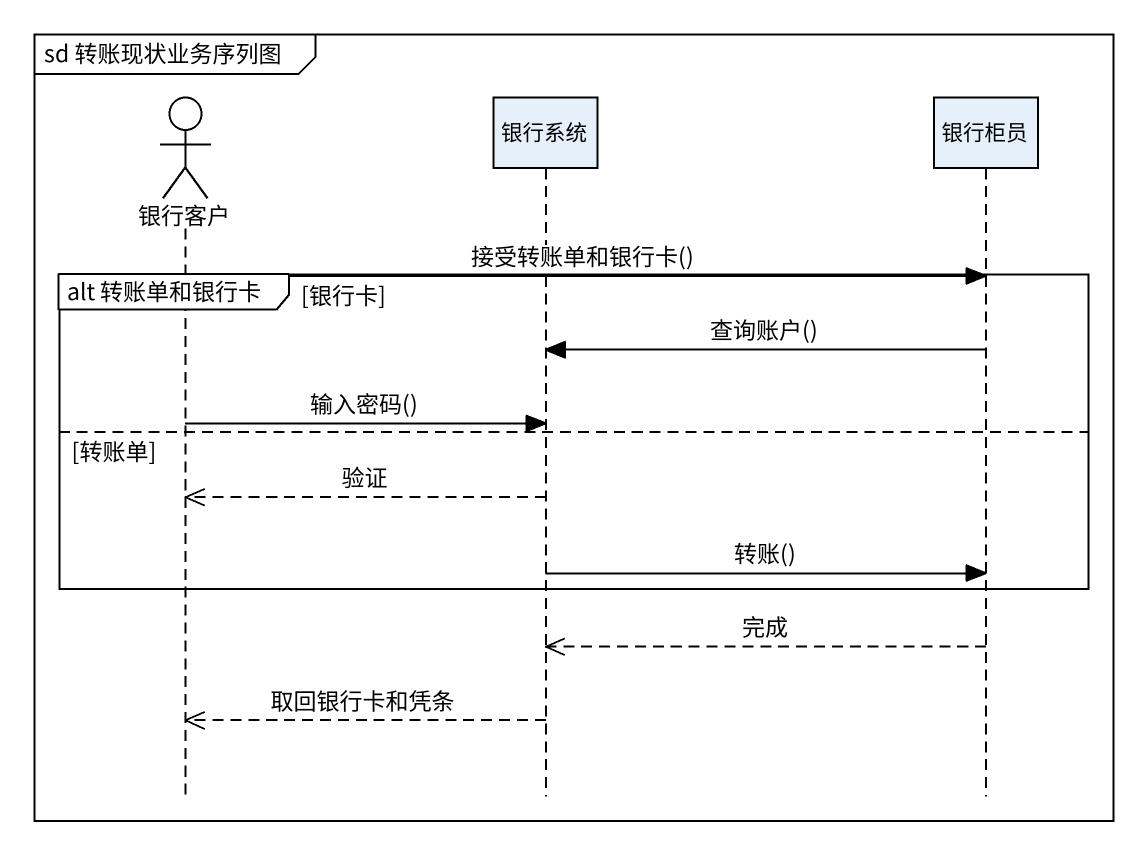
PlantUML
@startuml
mainframe sd 转账现状业务序列图
hide footbox
actor 银行客户
participant 银行系统
participant 银行柜员

group alt 转账单和银行卡 [银行卡]
  银行客户 -> 银行柜员 : 接受转账单和银行卡()
  银行柜员 -> 银行系统 : 查询账户()
  银行客户 -> 银行系统 : 输入密码()
else 转账单
  银行系统 -->> 银行客户 : 验证
  银行系统 -> 银行柜员 : 转账()
end
银行柜员 -->> 银行系统 : 完成
银行系统 -->> 银行客户 : 取回银行卡和凭条
@enduml
